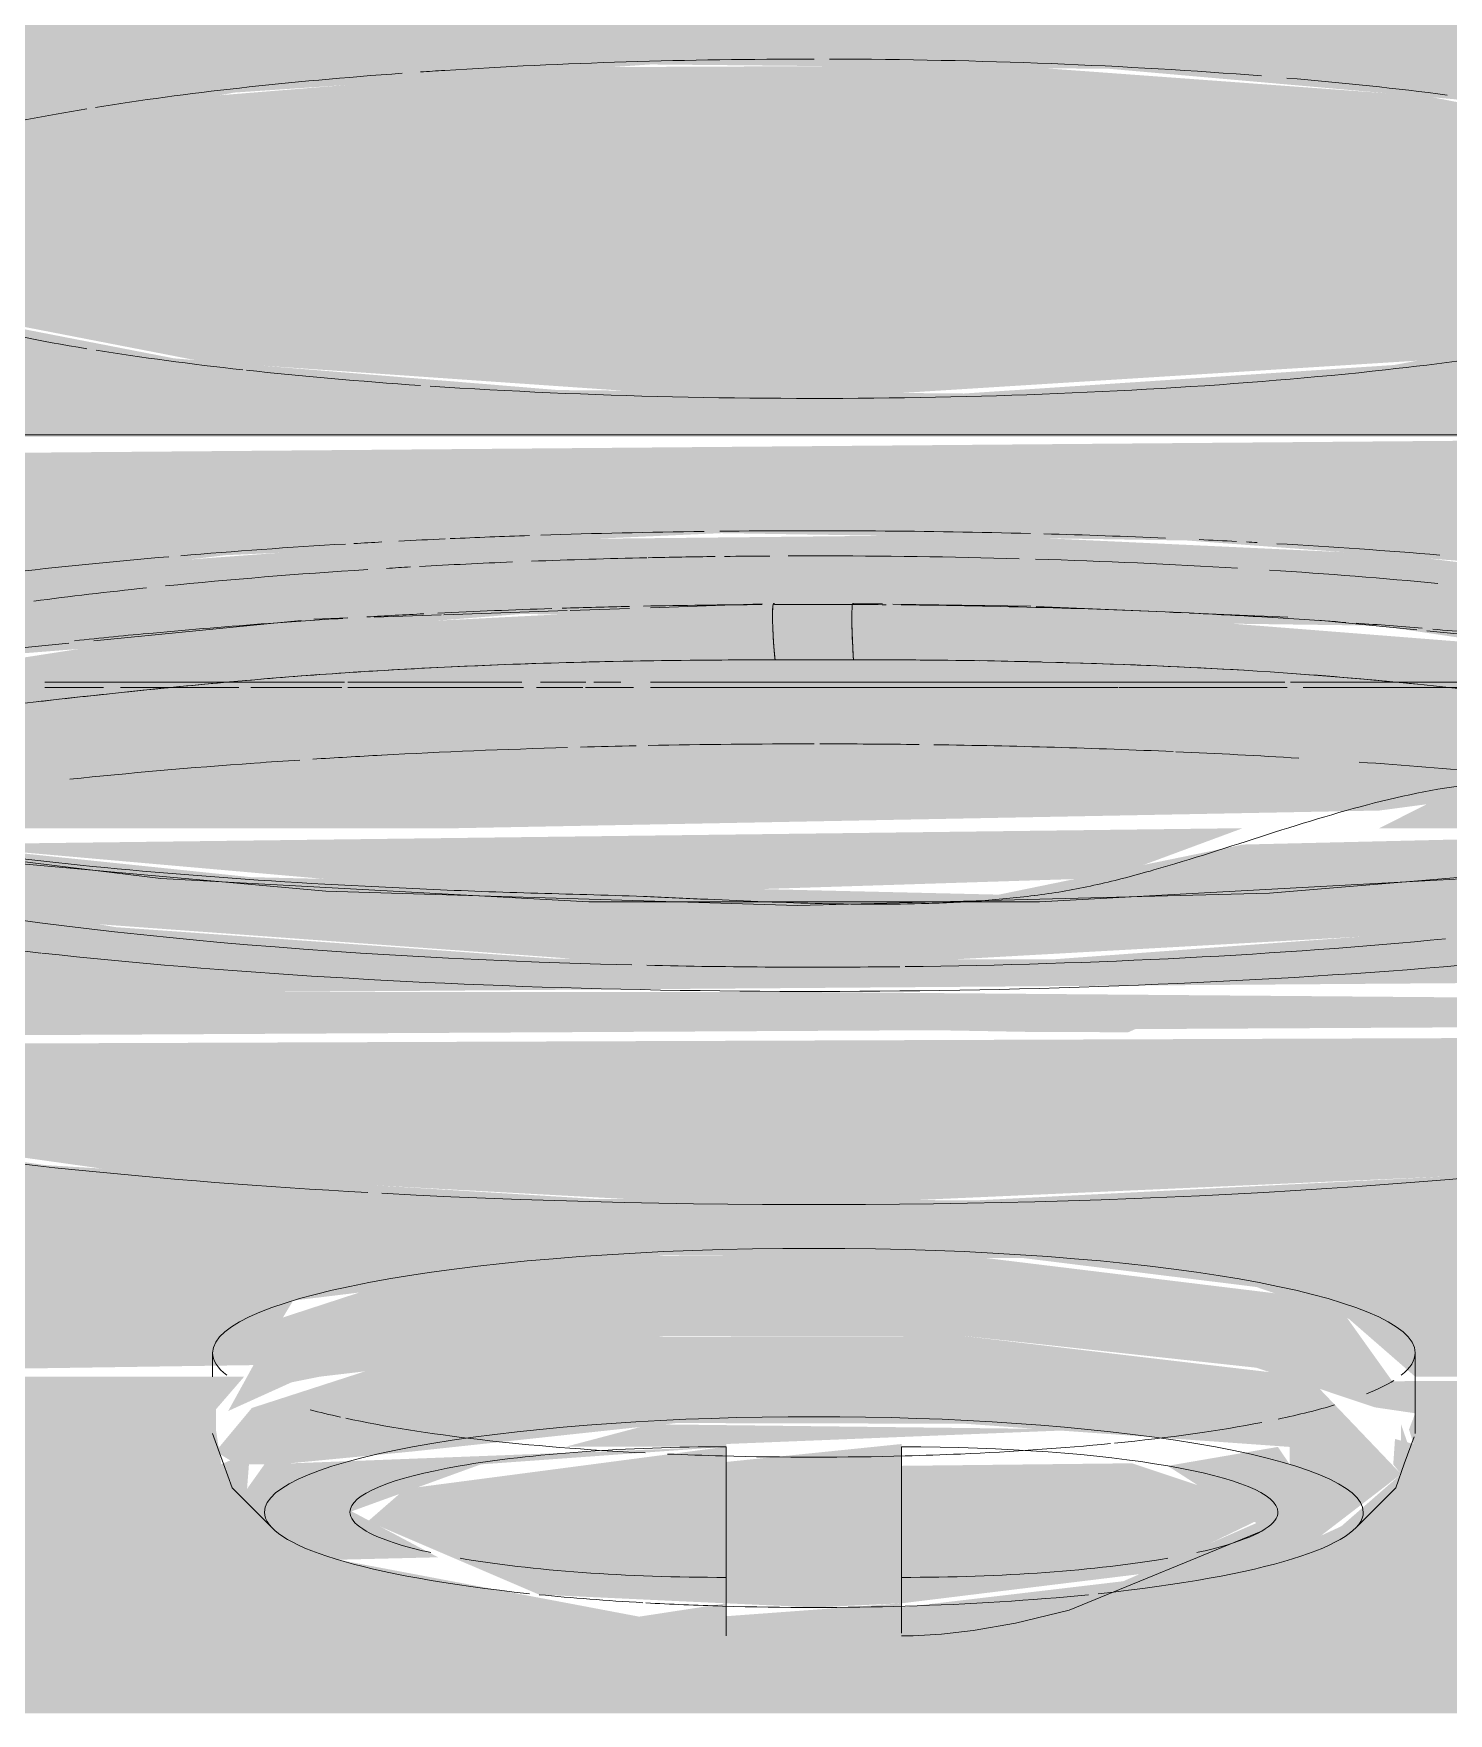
# Model space of a CAD drawing. Header units: millimetres. Extents: x 91786 to 132940, y -1987 to 10096.
# Drawn here: x 126029.32 to 126050.3, y 498.38 to 523.31 of the extents above; entities that cross this region are included whole.
import ezdxf

# ---------------------------------------------------------------- set-up
doc = ezdxf.new("R2010")
doc.units = ezdxf.units.MM
doc.layers.add('0-1', color=7, linetype='Continuous', lineweight=9)
doc.layers.add('P-SANR-FIXT', color=7, linetype='Continuous', lineweight=9)
doc.layers.add('0-2', color=7, linetype='Continuous', lineweight=9, transparency=0.7)

# ---------------------------------------------------------------- blocks, each defined once
blk = doc.blocks.new('смеситель для раковины - Default-30615600-Развертка 1_66-4')
at = {"layer": '0-2'}
h = blk.add_hatch(color=256, dxfattribs=at)
h.paths.add_polyline_path([(7390.432, 513.255), (7390.516, 513.586), (7390.431, 513.272)])
h.paths.add_polyline_path([(7349.966, 513.513), (7350.061, 513.838), (7349.953, 513.654)])
h.paths.add_polyline_path([(7350.29, 513.703), (7350.005, 514.511), (7350.114, 513.819), (7350.284, 513.706)])
h.paths.add_polyline_path([(7390.057, 513.736), (7390.707, 514.747), (7390.68, 514.907), (7390.096, 514.416), (7390.063, 513.847)])
h.paths.add_polyline_path([(7349.601, 513.884), (7349.316, 514.349), (7349.493, 514.013)])
h.paths.add_polyline_path([(7349.651, 514.127), (7349.602, 514.587), (7349.316, 514.41), (7349.602, 514.16)])
h.paths.add_polyline_path([(7349.715, 514.646), (7349.602, 514.876), (7349.602, 514.707)])
h.paths.add_polyline_path([(7389.7, 514.709), (7390.688, 515.835), (7390.038, 536.962), (7389.752, 540.343), (7365.592, 540.558), (7350.089, 540.218), (7349.316, 515.326), (7349.8, 515.276), (7350.066, 515.697), (7350.317, 517.323), (7353.118, 517.609), (7354.743, 520.41), (7356.141, 521.431), (7361.391, 522.43), (7367.573, 522.848), (7374.379, 522.783), (7379.515, 522.33), (7382.6, 521.742), (7384.485, 521.047), (7385.686, 519.727), (7387.314, 517.323), (7389.68, 517.181), (7389.7, 514.747)])
h.paths.add_polyline_path([(7350.848, 520.183), (7350.772, 521.313), (7350.94, 521.12), (7350.853, 520.235)])
h.paths.add_polyline_path([(7351.07, 520.44), (7351.099, 521.554), (7351.232, 521.31), (7351.087, 520.531)])
for points in [[(7369.998, 517.892), (7379.489, 518.486), (7382.57, 519.07), (7384.577, 519.849), (7385.161, 520.485), (7383.56, 521.504), (7379.093, 522.376), (7372.843, 522.834), (7366.313, 522.806), (7360.607, 522.344), (7357.493, 521.766), (7355.623, 521.139), (7354.954, 520.235), (7356.486, 519.302), (7360.924, 518.44), (7367.773, 517.965), (7368.805, 517.931)], [(7385.902, 517.323), (7386.975, 517.409), (7385.253, 520.41), (7383.492, 519.298), (7378.602, 518.388), (7372.223, 517.965), (7366.201, 518.016), (7360.507, 518.486), (7357.133, 519.142), (7355.473, 519.804), (7354.602, 520.187), (7352.997, 517.323), (7385.662, 517.323)], [(7351.847, 514.079), (7355.087, 514.829), (7361.265, 515.566), (7368.621, 515.893), (7375.533, 515.784), (7381.053, 515.372), (7385.601, 514.715), (7388.054, 514.52), (7387.277, 516.782), (7386.704, 517.323), (7352.844, 517.041), (7351.942, 514.52), (7351.855, 514.113)], [(7351.576, 512.817), (7357.459, 514.046), (7365.66, 514.694), (7378.376, 514.52), (7386.486, 513.309), (7388.358, 513.106), (7387.878, 514.166), (7385.328, 514.76), (7378.637, 515.574), (7372.335, 515.868), (7364.548, 515.786), (7358.587, 515.342), (7354.251, 514.691), (7351.833, 514.013), (7351.6, 512.929)], [(7364.713, 511.515), (7378.384, 511.777), (7380.801, 512.098), (7385.92, 511.701), (7388.473, 512.571), (7388.107, 512.901), (7382.458, 514.057), (7374.371, 514.694), (7366.422, 514.698), (7360.507, 514.394), (7353.513, 513.308), (7351.509, 512.504), (7352.424, 512.073), (7356.083, 511.515), (7364.62, 511.515)], [(7361.924, 509.085), (7385.546, 509.26), (7385.546, 509.377), (7386.785, 509.531), (7386.785, 509.745), (7388.486, 509.745), (7388.486, 510.25), (7389.751, 510.526), (7389.966, 510.526), (7390.128, 510.624), (7389.897, 511.515), (7386.785, 511.263), (7381.026, 510.12), (7373.536, 509.568), (7366.187, 509.577), (7359.634, 510.047), (7354.819, 510.866), (7351.552, 511.515), (7349.878, 511.259), (7350.096, 510.501), (7350.717, 510.3), (7351.766, 510.034), (7354.394, 509.221), (7355.326, 509.085), (7360.578, 509.085)], [(7369.998, 509.452), (7380.073, 510.015), (7385.076, 510.841), (7386.642, 511.515), (7376.357, 511.272), (7372.737, 510.529), (7361.644, 510.788), (7356.599, 511.314), (7352.7, 511.515), (7353.211, 511.263), (7358.97, 510.12), (7366.62, 509.563), (7367.573, 509.532)], [(7366.627, 510.529), (7374.362, 510.776), (7376.357, 511.515), (7356.924, 511.273), (7363.586, 510.687), (7366.62, 510.529)], [(7374.658, 508.487), (7374.835, 508.565), (7382.195, 508.823), (7382.195, 508.983), (7369.715, 509.085), (7357.802, 509.085), (7357.802, 508.769), (7373.244, 508.491)], [(7350.128, 503.376), (7361.692, 503.548), (7362.27, 504.505), (7367.765, 505.176), (7373.109, 505.135), (7376.559, 504.707), (7377.928, 504.236), (7378.915, 503.376), (7389.868, 503.376), (7389.733, 508.291), (7385.546, 507.134), (7379.418, 506.349), (7372.412, 505.993), (7366.752, 506.014), (7358.587, 506.516), (7355.326, 506.99), (7351.51, 507.888), (7350.219, 508.264), (7350.16, 505.028)], [(7378.915, 502.833), (7377.72, 504.505), (7372.225, 505.176), (7367.573, 505.167), (7363.586, 504.734), (7362.061, 504.236), (7361.307, 502.867), (7362.248, 503.293), (7362.665, 503.376), (7367.765, 503.979), (7372.234, 503.979), (7376.559, 503.509), (7378.317, 502.921)], [(7390.102, 498.38), (7389.775, 503.376), (7378.505, 503.308), (7378.915, 502.833), (7378.823, 502.593), (7378.889, 502.377), (7378.615, 502.452), (7378.589, 502.075), (7378.705, 501.93), (7377.818, 501.156), (7376.559, 500.574), (7371.295, 499.952), (7371.295, 500.013), (7368.695, 499.822), (7368.695, 499.571), (7362.937, 500.66), (7361.586, 501.711), (7361.63, 502.266), (7361.205, 502.075), (7361.128, 502.568), (7361.128, 502.895), (7361.543, 503.376), (7350.128, 503.376), (7350.05, 498.38), (7390.055, 498.38)], [(7368.695, 502.337), (7368.695, 502.377), (7374.07, 502.593), (7367.573, 502.67), (7366.315, 502.337), (7368.002, 502.337)]]:
    blk.add_hatch(color=256, dxfattribs=at).paths.add_polyline_path(points)
h = blk.add_hatch(color=256, dxfattribs=at)
h.paths.add_polyline_path([(7387.022, 511.515), (7387.643, 511.803), (7387.54, 512.065), (7384.632, 511.609), (7379.398, 512.029), (7378.384, 511.515), (7386.978, 511.515)])
h.paths.add_polyline_path([(7354.92, 511.515), (7354.132, 511.689), (7352.353, 511.803), (7353.04, 511.515), (7354.904, 511.515)])
h.paths.add_polyline_path([(7388.115, 512.195), (7388.92, 512.511), (7388.487, 512.504), (7388.149, 512.223)])
h.paths.add_polyline_path([(7351.881, 512.195), (7351.071, 512.511), (7351.047, 512.382), (7351.791, 512.215)])
h = blk.add_hatch(color=256, dxfattribs=at)
h.paths.add_polyline_path([(7369.998, 505.93), (7379.418, 506.349), (7385.546, 507.134), (7388.486, 507.888), (7389.733, 508.438), (7350.264, 508.291), (7353.211, 507.339), (7359.766, 506.417), (7367.573, 505.993)])
h.paths.add_polyline_path([(7389.781, 508.438), (7390.046, 508.618), (7389.819, 510.526), (7389.755, 510.241), (7389.781, 508.439)])
h.paths.add_polyline_path([(7390.116, 508.69), (7390.211, 509.161), (7390.495, 509.098), (7390.514, 509.371), (7390.221, 511.962), (7390.115, 511.454), (7390.116, 508.77)])
h.paths.add_polyline_path([(7349.796, 510.246), (7349.731, 512.008), (7349.566, 512.02), (7349.772, 510.28)])
h = blk.add_hatch(color=256, dxfattribs=at)
h.paths.add_polyline_path([(7350.159, 508.4), (7389.778, 508.615), (7389.683, 510.374), (7388.486, 510.25), (7388.486, 509.745), (7386.355, 509.519), (7386.355, 509.377), (7384.671, 509.093), (7384.671, 509.085), (7380.819, 508.823), (7380.74, 508.77), (7357.802, 508.769), (7357.802, 509.085), (7353.715, 509.201), (7349.943, 510.561), (7349.91, 509.955), (7350.123, 508.438)])
h.paths.add_polyline_path([(7390.046, 508.618), (7390.114, 509.093), (7389.854, 510.526), (7389.862, 510.292), (7390.05, 508.77)])
h = blk.add_hatch(color=256, dxfattribs=at)
h.paths.add_polyline_path([(7378.705, 501.93), (7377.325, 503.376), (7372.225, 503.979), (7367.573, 503.97), (7363.586, 503.536), (7361.658, 502.912), (7361.12, 502.266), (7361.433, 502.075), (7361.843, 502.075), (7362.055, 502.075), (7364.038, 502.266), (7367.957, 502.688), (7372.234, 502.678), (7377.053, 502.334), (7377.053, 502.075), (7378.441, 501.93)])
h.paths.add_polyline_path([(7378.862, 502.216), (7378.705, 502.669), (7378.705, 502.366)])
h.paths.add_polyline_path([(7370.002, 503.376), (7370.002, 503.377), (7370.496, 503.376)])
h = blk.add_hatch(color=256, dxfattribs=at)
h.paths.add_polyline_path([(7374.133, 500.153), (7377.053, 500.66), (7378.705, 501.93), (7377.053, 502.075), (7376.878, 502.334), (7375.243, 502.053), (7376.559, 501.204), (7374.187, 500.167)])
h.paths.add_polyline_path([(7368.695, 502.337), (7361.845, 502.075), (7361.586, 501.711), (7361.594, 501.615), (7362.937, 500.66), (7364.42, 500.696), (7363.137, 501.378), (7365.055, 502.075), (7367.891, 502.279)])
h.paths.add_polyline_path([(7371.295, 500.013), (7371.295, 502.377), (7368.695, 502.111), (7368.695, 500.013), (7370.002, 499.953)])
h.paths.add_polyline_path([(7371.295, 499.571), (7372.753, 500.08), (7371.295, 499.892), (7371.295, 499.66)])
h.paths.add_polyline_path([(7368.695, 499.571), (7368.695, 500.013), (7367.237, 499.79), (7367.694, 499.721)])
h = blk.add_hatch(color=256, dxfattribs=at)
h.paths.add_polyline_path([(7371.295, 500.013), (7374.958, 500.462), (7376.853, 501.378), (7374.713, 502.091), (7371.295, 502.053), (7371.295, 500.043)])
h.paths.add_polyline_path([(7368.695, 500.013), (7368.695, 502.337), (7363.932, 501.711), (7363.38, 501.23), (7365.92, 500.142), (7368.036, 500.043)])
at = {"layer": '0-1'}
for p, q in [((7389.678, 517.35), (7350.318, 517.35)), ((7366.336, 514.745), (7364.505, 514.683)), ((7367.259, 514.776), (7366.377, 514.746)), ((7369.229, 514.842), (7367.573, 514.786)), ((7371.013, 514.842), (7370.576, 514.848)), ((7373.214, 514.809), (7371.167, 514.839)), ((7375.562, 514.709), (7373.292, 514.806)), ((7362.389, 514.599), (7359.315, 514.297)), ((7363.08, 514.635), (7362.579, 514.618)), ((7364.464, 514.682), (7363.472, 514.648)), ((7376.539, 514.668), (7375.614, 514.707)), ((7377.024, 514.647), (7376.559, 514.667)), ((7378.941, 514.457), (7377.473, 514.603)), ((7358.942, 514.26), (7356.571, 514.026)), ((7381.053, 514.248), (7379.089, 514.443)), ((7361.075, 503.731), (7361.075, 503.376)), ((7378.915, 502.533), (7378.915, 503.731)), ((7361.237, 502.081), (7361.075, 502.533)), ((7378.753, 502.081), (7378.898, 502.485))]:
    blk.add_line(p, q, dxfattribs=at)
at = {"layer": '0-1', "flags": 128}
for points in [[(7350.279, 512.695), (7350.734, 512.428), (7353.155, 511.751), (7357.142, 511.086), (7362.754, 510.58), (7369.751, 510.366), (7376.754, 510.552), (7382.045, 510.989), (7383.787, 511.211)], [(7361.973, 501.118), (7361.364, 501.726), (7361.237, 502.081)], [(7378.017, 501.118), (7378.626, 501.726), (7378.753, 502.081)], [(7376.625, 501.079), (7373.784, 499.911), (7372.986, 499.72), (7372.36, 499.612), (7371.886, 499.557), (7371.469, 499.533), (7371.295, 499.53)]]:
    blk.add_lwpolyline(points, dxfattribs=at)
at = {"layer": 'P-SANR-FIXT'}
for p, q in [((7370.587, 514.834), (7369.415, 514.834)), ((7369.431, 514.013), (7369.655, 514.014)), ((7369.655, 514.014), (7369.885, 514.014)), ((7369.885, 514.014), (7370.115, 514.014)), ((7363.03, 513.684), (7358.587, 513.684)), ((7358.587, 513.603), (7359.455, 513.603)), ((7359.71, 513.603), (7361.465, 513.603)), ((7361.641, 513.603), (7362.993, 513.603)), ((7365.663, 513.684), (7363.08, 513.684)), ((7363.08, 513.603), (7365.686, 513.603)), ((7365.881, 513.603), (7366.565, 513.603)), ((7366.612, 513.684), (7365.939, 513.684)), ((7366.609, 513.603), (7367.32, 513.603)), ((7367.131, 513.684), (7366.731, 513.684)), ((7376.979, 513.684), (7367.573, 513.684)), ((7367.573, 513.603), (7374.507, 513.603)), ((7374.523, 513.603), (7377.015, 513.603)), ((7379.96, 513.684), (7377.067, 513.684)), ((7377.255, 513.603), (7380.183, 513.603)), ((7368.695, 500.669), (7368.695, 502.337)), ((7368.695, 502.337), (7368.695, 499.571)), ((7371.295, 499.571), (7371.295, 502.337)), ((7371.295, 502.337), (7371.295, 500.669)), ((7368.695, 500.03), (7368.695, 500.398)), ((7371.295, 500.398), (7371.295, 500.03)), ((7368.695, 499.665), (7368.695, 499.953)), ((7371.295, 499.953), (7371.295, 499.665)), ((7368.695, 499.537), (7368.695, 499.665)), ((7368.695, 499.571), (7368.695, 499.53)), ((7368.695, 499.53), (7368.695, 499.537)), ((7371.295, 499.665), (7371.295, 499.571))]:
    blk.add_line(p, q, dxfattribs=at)
at = {"layer": 'P-SANR-FIXT', "flags": 128}
for points in [[(7370.115, 514.014), (7370.345, 514.014), (7370.568, 514.013)], [(7350.028, 512.766), (7351.097, 512.33), (7354.93, 511.425), (7360.305, 510.768), (7366.655, 510.42), (7373.342, 510.42), (7379.691, 510.768), (7385.066, 511.425), (7388.899, 512.33), (7389.973, 512.768)]]:
    blk.add_lwpolyline(points, dxfattribs=at)
at = {"layer": 'P-SANR-FIXT'}
for centre, major_axis, ratio, start_param, end_param in [((7369.998, 520.41), (15.255, 0), 0.165048, 1.98277, 2.344365), ((7369.998, 520.41), (15.255, 0), 0.165048, 1.938249, 1.963495), ((7369.998, 520.41), (-15.255, 0), 0.165048, 4.712389, 5.079841), ((7369.998, 520.41), (15.255, 0), 0.165048, 1.120681, 1.555858), ((7369.998, 520.41), (15.255, 0), 0.165048, 0.907551, 1.093304), ((7369.998, 520.41), (15.255, 0), 0.165048, 2.356194, 2.52906), ((7369.998, 520.41), (15.255, 0), 0.165048, 3.534292, 3.926991), ((7369.998, 520.41), (15.255, 0), 0.165048, 3.939403, 4.12334), ((7369.998, 520.41), (15.255, 0), 0.165048, 5.301438, 5.497787), ((7369.998, 520.41), (15.255, 0), 0.165048, 4.127515, 4.31969), ((7369.998, 520.41), (15.255, 0), 0.165048, 4.329723, 5.301398), ((7369.998, 512.511), (20.75, 0), 0.164722, 1.912419, 2.040673), ((7369.998, 512.511), (20.75, 0), 0.164722, 1.884956, 1.906037), ((7369.998, 512.511), (20.75, 0), 0.164722, 1.837824, 1.87226), ((7369.998, 512.511), (20.75, 0), 0.164722, 1.775703, 1.833915), ((7369.998, 512.511), (20.75, 0), 0.164722, 1.649579, 1.767509), ((7369.998, 512.511), (20.75, 0), 0.164722, 1.415421, 1.63825), ((7369.998, 512.511), (20.75, 0), 0.164722, 1.316847, 1.405769), ((7369.998, 512.511), (20.75, 0), 0.164722, 1.263988, 1.29194), ((7369.998, 512.511), (20.75, 0), 0.164722, 1.248529, 1.256637), ((7369.998, 512.511), (20.75, 0), 0.164722, 1.107088, 1.233615), ((7369.998, 512.511), (20.75, 0), 0.164722, 2.050225, 2.187021), ((7369.998, 512.504), (18.489, 0), 0.165048, 1.705371, 1.7996), ((7369.998, 512.504), (18.489, 0), 0.165048, 1.650132, 1.704284), ((7369.998, 512.504), (18.489, 0), 0.165048, 1.606266, 1.642818), ((7369.998, 512.504), (18.489, 0), 0.165048, 1.570796, 1.591612), ((7369.998, 512.504), (18.489, 0), 0.165048, 1.405496, 1.570796), ((7369.998, 512.504), (18.489, 0), 0.165048, 1.224222, 1.392197), ((7369.998, 512.504), (18.489, 0), 0.165048, 1.937067, 2.117989), ((7369.998, 512.504), (18.489, 0), 0.165048, 1.90047, 1.920975), ((7369.998, 512.504), (18.489, 0), 0.165048, 1.815187, 1.892832), ((7369.998, 512.504), (18.489, 0), 0.165048, 1.046694, 1.196789), ((7369.998, 512.504), (18.489, 0), 0.165048, 2.136117, 2.247321), ((7369.998, 509.348), (20.75, 0), 0.164722, 1.698417, 1.738521), ((7369.998, 509.348), (20.75, 0), 0.164722, 1.570796, 1.689595), ((7369.998, 509.348), (20.75, 0), 0.164722, 1.495724, 1.566732), ((7369.998, 509.348), (20.75, 0), 0.164722, 1.311165, 1.485095), ((7369.998, 509.348), (20.75, 0), 0.164722, 1.98256, 2.13173), ((7369.998, 509.348), (20.75, 0), 0.164722, 1.947174, 1.982135), ((7369.998, 509.348), (20.75, 0), 0.164722, 1.885205, 1.9374), ((7369.998, 509.348), (20.75, 0), 0.164722, 1.747924, 1.884956), ((7369.998, 509.348), (20.75, 0), 0.164722, 1.21704, 1.309273), ((7369.998, 509.348), (20.75, 0), 0.164722, 1.065551, 1.170557), ((7369.998, 512.511), (20.75, 0), 0.164722, 3.455752, 4.126744), ((7369.998, 512.511), (20.75, 0), 0.164722, 4.127629, 5.969026), ((7369.998, 512.504), (18.489, 0), 0.165048, 3.766689, 4.565557), ((7369.998, 512.504), (18.489, 0), 0.165048, 4.785617, 5.243649), ((7369.998, 512.504), (18.489, 0), 0.165048, 4.577814, 4.781106), ((7369.998, 509.348), (20.75, 0), 0.164722, 3.455752, 4.387641), ((7369.998, 509.348), (20.75, 0), 0.164722, 4.39823, 5.969026), ((7369.995, 503.731), (-8.92, 0), 0.173648, 3.141593, 6.283185), ((7369.995, 503.731), (8.92, 0), 0.173648, 3.141593, 3.359174), ((7369.995, 503.731), (8.92, 0), 0.173648, 6.065604, 6.283185), ((7369.995, 503.731), (8.92, 0), 0.173648, 5.878445, 6.015797), ((7369.995, 503.731), (8.92, 0), 0.173648, 3.719792, 3.80559), ((7369.995, 503.731), (8.92, 0), 0.173648, 3.819857, 4.428109), ((7369.995, 501.367), (8.15, 0), 0.173648, 0.802094, 2.339499), ((7369.995, 503.731), (8.92, 0), 0.173648, 5.594472, 5.759587), ((7369.995, 503.731), (8.92, 0), 0.173648, 5.235988, 5.552838), ((7369.995, 501.367), (8.15, 0), 0.173648, 2.339499, 3.141593), ((7368.695, 501.367), (5.583, 0), 0.173648, 1.570796, 3.141593), ((7371.295, 501.367), (-5.583, 0), 0.173648, 3.141593, 4.712389), ((7369.995, 503.731), (8.92, 0), 0.173648, 4.958524, 5.228212), ((7369.995, 501.367), (8.15, 0), 0.173648, 0, 0.802094), ((7369.995, 503.731), (8.92, 0), 0.173648, 4.466254, 4.559771), ((7369.995, 503.731), (8.92, 0), 0.173648, 4.559771, 4.865007), ((7369.995, 503.731), (8.92, 0), 0.173648, 4.865007, 4.958524), ((7369.995, 501.367), (-8.15, 0), 0.173648, 0, 1.026696), ((7368.695, 501.367), (5.583, 0), 0.173648, 3.141593, 3.664229), ((7369.995, 501.367), (8.15, 0), 0.173648, 5.25649, 6.283185), ((7371.295, 501.367), (5.583, 0), 0.173648, 5.760549, 6.283185), ((7368.695, 501.367), (5.583, 0), 0.173648, 3.664229, 3.810371), ((7371.295, 501.367), (5.583, 0), 0.173648, 5.614407, 5.760549), ((7368.695, 501.367), (5.583, 0), 0.173648, 3.926991, 4.712389), ((7371.295, 501.367), (5.583, 0), 0.173648, 4.712389, 5.497787), ((7369.995, 501.367), (8.15, 0), 0.173648, 4.18879, 4.395578), ((7369.995, 501.367), (8.15, 0), 0.173648, 4.401251, 4.545351), ((7369.995, 501.367), (8.15, 0), 0.173648, 4.879427, 5.235988), ((7369.995, 501.367), (8.15, 0), 0.173648, 4.545351, 4.879427)]:
    blk.add_ellipse(centre, major_axis=major_axis, ratio=ratio, start_param=start_param, end_param=end_param, dxfattribs=at)
for points in [[(7366.106, 514.774), (7365.534, 514.755), (7364.971, 514.733), (7364.418, 514.706)], [(7367.26, 514.805), (7366.924, 514.798), (7366.592, 514.789), (7366.262, 514.779)], [(7369.227, 514.833), (7368.629, 514.829), (7368.043, 514.821), (7367.466, 514.81)], [(7369.381, 514.699), (7369.382, 514.749), (7369.384, 514.787), (7369.388, 514.812)], [(7369.388, 514.812), (7369.394, 514.85), (7369.403, 514.859), (7369.415, 514.834)], [(7369.388, 514.812), (7369.391, 514.836), (7369.396, 514.848), (7369.403, 514.848)], [(7369.403, 514.848), (7369.406, 514.848), (7369.411, 514.843), (7369.415, 514.834)], [(7370.558, 514.7), (7370.559, 514.75), (7370.561, 514.788), (7370.564, 514.813)], [(7370.564, 514.813), (7370.568, 514.836), (7370.572, 514.848), (7370.576, 514.848)], [(7370.576, 514.848), (7370.58, 514.848), (7370.583, 514.844), (7370.587, 514.834)], [(7371.068, 514.831), (7370.908, 514.832), (7370.748, 514.833), (7370.587, 514.834)], [(7375.456, 514.712), (7374.122, 514.775), (7372.736, 514.814), (7371.29, 514.829)], [(7363.008, 514.628), (7362.636, 514.605), (7362.269, 514.58), (7361.905, 514.553)], [(7364.21, 514.696), (7363.926, 514.682), (7363.644, 514.666), (7363.364, 514.65)], [(7369.384, 514.517), (7369.382, 514.588), (7369.38, 514.649), (7369.381, 514.699)], [(7369.397, 514.282), (7369.391, 514.367), (7369.387, 514.447), (7369.384, 514.517)], [(7370.559, 514.518), (7370.558, 514.588), (7370.557, 514.65), (7370.558, 514.7)], [(7376.642, 514.65), (7376.288, 514.67), (7375.93, 514.69), (7375.568, 514.707)], [(7377.884, 514.569), (7377.476, 514.598), (7377.064, 514.625), (7376.646, 514.649)], [(7379.019, 514.481), (7378.696, 514.508), (7378.37, 514.534), (7378.041, 514.558)], [(7363.042, 513.82), (7365.111, 513.959), (7367.297, 514.013), (7369.431, 514.013)], [(7363.514, 513.85), (7364.693, 513.922), (7365.904, 513.967), (7367.119, 513.991)], [(7367.166, 513.992), (7367.923, 514.006), (7368.68, 514.013), (7369.431, 514.013)], [(7369.418, 514.013), (7369.411, 514.083), (7369.406, 514.151), (7369.401, 514.217)], [(7370.568, 514.013), (7371.194, 514.015), (7371.824, 514.01), (7372.454, 514)], [(7370.582, 514.013), (7370.578, 514.083), (7370.574, 514.152), (7370.571, 514.218)], [(7372.572, 513.998), (7372.838, 513.993), (7373.103, 513.988), (7373.368, 513.981)], [(7361.562, 513.706), (7362.048, 513.748), (7362.542, 513.787), (7363.042, 513.82)], [(7363.042, 513.82), (7363.197, 513.831), (7363.353, 513.841), (7363.509, 513.85)], [(7376.958, 513.82), (7377.635, 513.774), (7378.299, 513.716), (7378.947, 513.652)], [(7358.871, 513.436), (7359.083, 513.46), (7359.297, 513.483), (7359.513, 513.506)], [(7359.786, 513.535), (7360.26, 513.585), (7360.745, 513.633), (7361.239, 513.677)], [(7358.494, 513.393), (7358.592, 513.405), (7358.691, 513.416), (7358.791, 513.427)]]:
    blk.add_open_spline(points, degree=3, dxfattribs=at)
for points, knots in [([(7369.418, 514.013), (7369.401, 514.2), (7369.384, 514.464), (7369.379, 514.711), (7369.388, 514.844), (7369.403, 514.859), (7369.415, 514.834)], [0, 0, 0, 0, 0.363636, 0.545455, 0.727273, 1, 1, 1, 1]), ([(7369.384, 514.517), (7369.382, 514.588), (7369.379, 514.711), (7369.388, 514.844), (7369.403, 514.859), (7369.415, 514.834)], [0.3636364, 0.3636364, 0.3636364, 0.3636364, 0.5454545, 0.7272727, 1, 1, 1, 1]), ([(7369.401, 514.217), (7369.393, 514.327), (7369.383, 514.511), (7369.379, 514.711), (7369.388, 514.844), (7369.403, 514.859), (7369.415, 514.834)], [0.1363636, 0.1363636, 0.1363636, 0.1363636, 0.3636364, 0.5454545, 0.7272727, 1, 1, 1, 1]), ([(7369.418, 514.013), (7369.401, 514.2), (7369.384, 514.464), (7369.379, 514.711), (7369.388, 514.844), (7369.403, 514.859), (7369.415, 514.834)], [0, 0, 0, 0, 0.363636, 0.545455, 0.727273, 1, 1, 1, 1]), ([(7369.418, 514.013), (7369.401, 514.2), (7369.384, 514.464), (7369.379, 514.711), (7369.388, 514.844), (7369.403, 514.859), (7369.415, 514.834)], [0, 0, 0, 0, 0.363636, 0.545455, 0.727273, 1, 1, 1, 1]), ([(7370.559, 514.518), (7370.558, 514.588), (7370.557, 514.712), (7370.564, 514.845), (7370.577, 514.859), (7370.587, 514.834)], [0.3636364, 0.3636364, 0.3636364, 0.3636364, 0.5454545, 0.7272727, 1, 1, 1, 1]), ([(7370.559, 514.518), (7370.558, 514.588), (7370.557, 514.712), (7370.564, 514.845), (7370.577, 514.859), (7370.587, 514.834)], [0.3636364, 0.3636364, 0.3636364, 0.3636364, 0.5454545, 0.7272727, 1, 1, 1, 1]), ([(7370.582, 514.013), (7370.57, 514.2), (7370.558, 514.465), (7370.557, 514.712), (7370.564, 514.845), (7370.577, 514.859), (7370.587, 514.834)], [0, 0, 0, 0, 0.363636, 0.545455, 0.727273, 1, 1, 1, 1]), ([(7370.582, 514.013), (7370.57, 514.2), (7370.558, 514.465), (7370.557, 514.712), (7370.564, 514.845), (7370.577, 514.859), (7370.587, 514.834)], [0, 0, 0, 0, 0.363636, 0.545455, 0.727273, 1, 1, 1, 1]), ([(7370.571, 514.218), (7370.565, 514.328), (7370.558, 514.511), (7370.557, 514.712), (7370.564, 514.845), (7370.577, 514.859), (7370.587, 514.834)], [0.1363636, 0.1363636, 0.1363636, 0.1363636, 0.3636364, 0.5454545, 0.7272727, 1, 1, 1, 1]), ([(7370.568, 514.283), (7370.564, 514.368), (7370.558, 514.527), (7370.557, 514.712), (7370.564, 514.845), (7370.577, 514.859), (7370.587, 514.834)], [0.1818182, 0.1818182, 0.1818182, 0.1818182, 0.3636364, 0.5454545, 0.7272727, 1, 1, 1, 1]), ([(7370.559, 514.518), (7370.558, 514.588), (7370.557, 514.712), (7370.564, 514.845), (7370.577, 514.859), (7370.587, 514.834)], [0.3636364, 0.3636364, 0.3636364, 0.3636364, 0.5454545, 0.7272727, 1, 1, 1, 1]), ([(7370.582, 514.013), (7370.57, 514.2), (7370.558, 514.465), (7370.557, 514.712), (7370.564, 514.845), (7370.577, 514.859), (7370.587, 514.834)], [0, 0, 0, 0, 0.363636, 0.545455, 0.727273, 1, 1, 1, 1]), ([(7370.582, 514.013), (7370.57, 514.2), (7370.558, 514.465), (7370.557, 514.712), (7370.564, 514.845), (7370.577, 514.859), (7370.587, 514.834)], [0, 0, 0, 0, 0.363636, 0.545455, 0.727273, 1, 1, 1, 1]), ([(7370.558, 514.7), (7370.559, 514.75), (7370.564, 514.845), (7370.577, 514.859), (7370.587, 514.834)], [0.5454545, 0.5454545, 0.5454545, 0.5454545, 0.7272727, 1, 1, 1, 1]), ([(7370.558, 514.7), (7370.559, 514.75), (7370.564, 514.845), (7370.577, 514.859), (7370.587, 514.834)], [0.5454545, 0.5454545, 0.5454545, 0.5454545, 0.7272727, 1, 1, 1, 1]), ([(7370.558, 514.7), (7370.559, 514.75), (7370.564, 514.845), (7370.577, 514.859), (7370.587, 514.834)], [0.5454545, 0.5454545, 0.5454545, 0.5454545, 0.7272727, 1, 1, 1, 1]), ([(7361.905, 514.553), (7361.324, 514.51), (7360.356, 514.43), (7359.411, 514.337), (7359.029, 514.296)], [0.25, 0.25, 0.25, 0.25, 0.3125, 0.3561142, 0.3561142, 0.3561142, 0.3561142]), ([(7381.251, 514.267), (7380.762, 514.32), (7380.071, 514.389), (7379.369, 514.451), (7379.176, 514.468)], [0.6310656, 0.6310656, 0.6310656, 0.6310656, 0.6875, 0.70871716, 0.70871716, 0.70871716, 0.70871716]), ([(7348.888, 510.543), (7348.887, 510.7), (7349.047, 511.029), (7349.799, 511.538), (7351.041, 512.087), (7353.297, 512.771), (7357.069, 513.234), (7362.925, 513.905), (7367.297, 514.013), (7369.431, 514.013)], [0, 0, 0, 0, 0.1, 0.2, 0.3, 0.4, 0.6, 0.8, 1, 1, 1, 1]), ([(7370.568, 514.013), (7371.636, 514.016), (7373.793, 513.986), (7376.988, 513.845), (7380.004, 513.557), (7382.765, 513.198), (7385.194, 512.962), (7387.267, 512.669), (7388.678, 512.195), (7389.581, 511.79), (7390.142, 511.506), (7390.58, 511.249), (7390.995, 510.914), (7391.116, 510.684), (7391.114, 510.543)], [0, 0, 0, 0, 0.1, 0.2, 0.3, 0.4, 0.5, 0.6, 0.7, 0.75, 0.8, 0.85, 0.9, 1, 1, 1, 1]), ([(7373.595, 513.975), (7373.659, 513.973), (7374.595, 513.947), (7375.525, 513.909), (7376.376, 513.858)], [0.09406762, 0.09406762, 0.09406762, 0.09406762, 0.1, 0.18135818, 0.18135818, 0.18135818, 0.18135818]), ([(7349.016, 513.459), (7349.315, 513.086), (7350.625, 512.366), (7353.884, 511.657), (7357.298, 511.156), (7360.18, 510.845), (7362.787, 510.673), (7364.69, 510.589), (7365.793, 510.551), (7366.626, 510.53), (7367.466, 510.503), (7368.597, 510.451), (7370.014, 510.388), (7371.42, 510.379), (7372.396, 510.429), (7372.953, 510.479), (7373.369, 510.526), (7373.785, 510.591), (7374.34, 510.705), (7375.314, 510.961), (7376.721, 511.427), (7378.424, 511.952), (7380.082, 512.258), (7381.585, 512.175), (7382.912, 511.898), (7383.893, 511.657), (7384.546, 511.56), (7384.914, 511.535), (7385.191, 511.535), (7385.468, 511.551), (7385.832, 511.583), (7386.458, 511.671), (7387.316, 511.863), (7388.1, 512.095), (7388.666, 512.278), (7389.052, 512.405), (7389.403, 512.527), (7389.832, 512.696), (7390.472, 512.999), (7390.831, 513.273), (7390.98, 513.459)], [0, 0, 0, 0, 0.111111, 0.222222, 0.277778, 0.333333, 0.388889, 0.416667, 0.430556, 0.444444, 0.458333, 0.472222, 0.5, 0.527778, 0.541667, 0.548611, 0.555556, 0.5625, 0.569444, 0.583333, 0.611111, 0.638889, 0.666667, 0.694444, 0.722222, 0.75, 0.763889, 0.770833, 0.777778, 0.784722, 0.791667, 0.805556, 0.833333, 0.861111, 0.875, 0.888889, 0.902778, 0.916667, 0.944444, 1, 1, 1, 1]), ([(7349.016, 513.459), (7349.315, 513.086), (7350.625, 512.366), (7353.884, 511.657), (7357.298, 511.156), (7360.18, 510.845), (7362.787, 510.673), (7364.69, 510.589), (7365.793, 510.551), (7366.626, 510.53), (7367.466, 510.503), (7368.597, 510.451), (7370.014, 510.388), (7371.42, 510.379), (7372.396, 510.429), (7372.953, 510.479), (7373.369, 510.526), (7373.785, 510.591), (7374.34, 510.705), (7375.314, 510.961), (7376.721, 511.427), (7378.424, 511.952), (7380.082, 512.258), (7381.585, 512.175), (7382.912, 511.898), (7383.893, 511.657), (7384.546, 511.56), (7384.914, 511.535), (7385.191, 511.535), (7385.468, 511.551), (7385.832, 511.583), (7386.458, 511.671), (7387.316, 511.863), (7388.1, 512.095), (7388.666, 512.278), (7389.052, 512.405), (7389.403, 512.527), (7389.832, 512.696), (7390.472, 512.999), (7390.831, 513.273), (7390.98, 513.459)], [0, 0, 0, 0, 0.111111, 0.222222, 0.277778, 0.333333, 0.388889, 0.416667, 0.430556, 0.444444, 0.458333, 0.472222, 0.5, 0.527778, 0.541667, 0.548611, 0.555556, 0.5625, 0.569444, 0.583333, 0.611111, 0.638889, 0.666667, 0.694444, 0.722222, 0.75, 0.763889, 0.770833, 0.777778, 0.784722, 0.791667, 0.805556, 0.833333, 0.861111, 0.875, 0.888889, 0.902778, 0.916667, 0.944444, 1, 1, 1, 1]), ([(7350.051, 512.751), (7350.311, 512.631), (7351.478, 512.18), (7353.884, 511.657), (7357.298, 511.156), (7360.18, 510.845), (7362.787, 510.673), (7364.69, 510.589), (7365.793, 510.551), (7366.348, 510.537), (7366.627, 510.529)], [0.0726928, 0.0726928, 0.0726928, 0.0726928, 0.1111111, 0.2222222, 0.2777778, 0.3333333, 0.3888889, 0.4166667, 0.4305556, 0.4444444, 0.4444444, 0.4444444, 0.4444444]), ([(7373.369, 510.529), (7373.508, 510.548), (7373.785, 510.591), (7374.34, 510.705), (7375.314, 510.961), (7376.721, 511.427), (7378.424, 511.952), (7380.082, 512.258), (7381.585, 512.175), (7382.912, 511.898), (7383.893, 511.657), (7384.546, 511.56), (7384.914, 511.535), (7385.191, 511.535), (7385.468, 511.551), (7385.832, 511.583), (7386.458, 511.671), (7387.316, 511.863), (7388.1, 512.095), (7388.666, 512.278), (7389.052, 512.405), (7389.403, 512.527), (7389.701, 512.644), (7389.876, 512.721), (7389.949, 512.755)], [0.5555556, 0.5555556, 0.5555556, 0.5555556, 0.5625, 0.5694444, 0.5833333, 0.6111111, 0.6388889, 0.6666667, 0.6944444, 0.7222222, 0.75, 0.7638889, 0.7708333, 0.7777778, 0.7847222, 0.7916667, 0.8055556, 0.8333333, 0.8611111, 0.875, 0.8888889, 0.9027778, 0.9166667, 0.9275586, 0.9275586, 0.9275586, 0.9275586]), ([(7366.627, 510.529), (7366.906, 510.521), (7367.466, 510.503), (7368.597, 510.451), (7370.014, 510.388), (7371.42, 510.379), (7372.396, 510.429), (7372.953, 510.479), (7373.23, 510.511), (7373.369, 510.529)], [0.4444444, 0.4444444, 0.4444444, 0.4444444, 0.4583333, 0.4722222, 0.5, 0.5277778, 0.5416667, 0.5486111, 0.5555556, 0.5555556, 0.5555556, 0.5555556]), ([(7349.894, 498.38), (7349.927, 498.161), (7350.157, 497.585), (7350.947, 496.222), (7352.337, 494.271), (7354.103, 491.655), (7355.628, 488.752), (7357.015, 485.987), (7358.129, 483.736), (7359.416, 481.294), (7360.842, 478.629), (7362.279, 475.772), (7363.599, 472.749), (7364.782, 469.573), (7366.302, 465.104), (7367.342, 461.501), (7367.995, 458.989)], [0, 0, 0, 0, 0.1, 0.2, 0.3, 0.4, 0.5, 0.55, 0.6, 0.65, 0.7, 0.75, 0.8, 0.85, 0.9, 1, 1, 1, 1])]:
    blk.add_open_spline(points, degree=3, knots=knots, dxfattribs=at)

msp = doc.modelspace()

# ---------------------------------------------------------------- block references
at = {"layer": 'P-SANR-FIXT'}
msp.add_blockref('смеситель для раковины - Default-30615600-Развертка 1_66-4', (118670.895, 0), dxfattribs=at)

doc.saveas('drawing.dxf')
